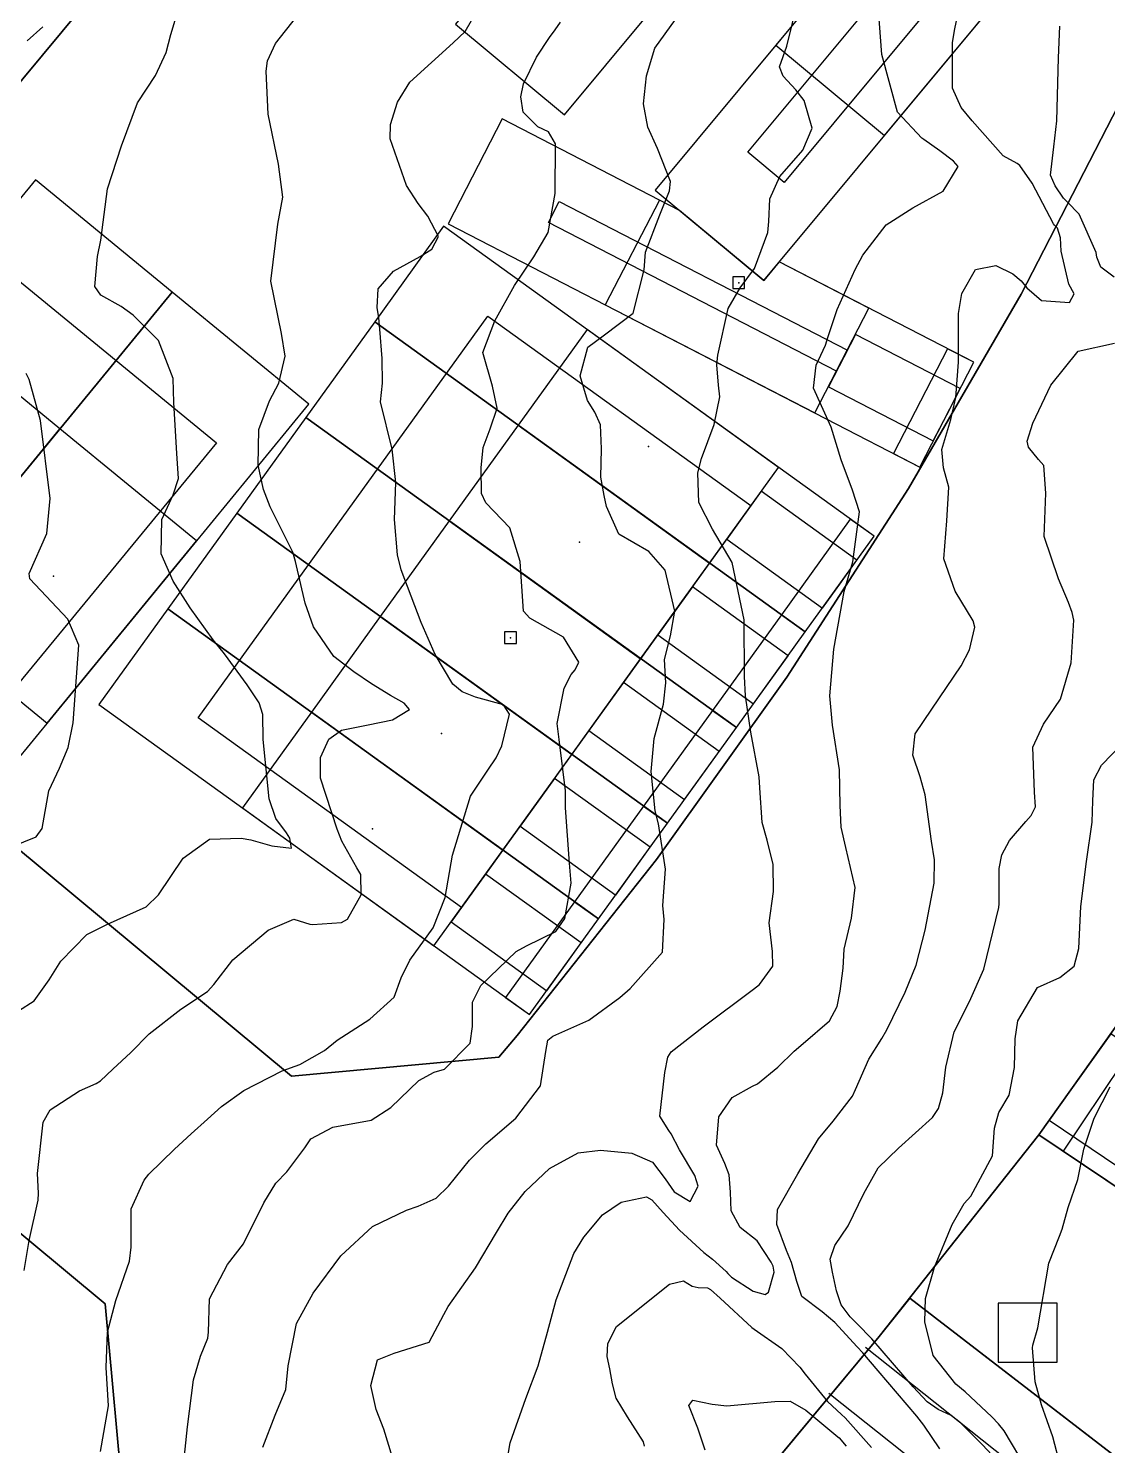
# Model space of a CAD drawing. Header units: feet. Extents: x 1313198 to 1317500, y 385000 to 389511.
# Drawn here: x 1316294.5 to 1316477.5, y 386099.5 to 386339.9 of the extents above; entities that cross this region are included whole.
import ezdxf

# ---------------------------------------------------------------- set-up
doc = ezdxf.new("R2010")
doc.units = ezdxf.units.FT
for name, color, linetype in [('A-BLDG-OTLN', 3, 'CONTINUOUS'), ('C-LOD', 30, 'CONTINUOUS'), ('C-MISC', 7, 'CONTINUOUS'), ('C-PROP', 6, 'CONTINUOUS'), ('C-PVMT', 8, 'CONTINUOUS'), ('C-SWM', 92, 'CONTINUOUS'), ('C-TOPO-MAJR', 32, 'CONTINUOUS'), ('C-TOPO-SPOT', 7, 'CONTINUOUS'), ('C-UTIL', 4, 'CONTINUOUS'), ('L-PLNT-TREE', 90, 'CONTINUOUS'), ('V-PROP-LINE', 7, 'CONTINUOUS')]:
    doc.layers.add(name, color=color, linetype=linetype)

msp = doc.modelspace()

# ---------------------------------------------------------------- linework, layer by layer
at = {"layer": 'A-BLDG-OTLN'}
for points in [[(1316421.22, 386337.08), (1316439.67, 386321.73), (1316470.36, 386358.64), (1316451.91, 386373.98), (1316421.22, 386337.08)], [(1316392.33, 386293.01), (1316427.87, 386274.67), (1316437.04, 386292.44), (1316421.84, 386300.29), (1316419.21, 386297.13), (1316404.9, 386309.03), (1316401.5, 386310.79), (1316392.33, 386293.01)], [(1316251.27, 386260.09), (1316274.46, 386241.07), (1316299.83, 386271.99), (1316276.64, 386291.02), (1316251.27, 386260.09)], [(1316377.55, 386272.59), (1316410.01, 386249.21), (1316421.7, 386265.44), (1316389.24, 386288.82), (1316377.55, 386272.59)], [(1316274.46, 386241.07), (1316297.65, 386222.04), (1316323.02, 386252.96), (1316299.83, 386271.99), (1316274.46, 386241.07)], [(1316365.86, 386256.36), (1316398.32, 386232.98), (1316410.01, 386249.21), (1316377.55, 386272.59), (1316365.86, 386256.36)], [(1316354.17, 386240.13), (1316386.63, 386216.75), (1316398.32, 386232.98), (1316365.86, 386256.36), (1316354.17, 386240.13)], [(1316342.48, 386223.9), (1316374.94, 386200.52), (1316386.63, 386216.75), (1316354.17, 386240.13), (1316342.48, 386223.9)], [(1316330.79, 386207.67), (1316363.25, 386184.29), (1316374.94, 386200.52), (1316342.48, 386223.9), (1316330.79, 386207.67)]]:
    msp.add_lwpolyline(points, close=True, dxfattribs=at)
at = {"layer": 'C-LOD'}
for points in [[(1316008.32, 386414.97), (1316042.83, 386393.48), (1316093.99, 386359.18), (1316137.55, 386327.53), (1316166.31, 386305.3), (1316194.54, 386282.38), (1316228.98, 386253.74), (1316339.08, 386162.17), (1316374.29, 386165.4), (1316377.35, 386169.08), (1316400.98, 386198.92), (1316423.13, 386229.87), (1316443.77, 386261.86), (1316462.84, 386294.8), (1316480.29, 386328.62), (1316496.09, 386363.25), (1316391.97, 386449.85), (1316301.71, 386524.92), (1316213.29, 386598.45), (1316108.56, 386685.56), (1315982.1, 386790.73)], [(1315950.83, 386023.51), (1316030.28, 385962.69), (1316138.92, 385879.52), (1316151.44, 385896.27), (1316164.54, 385912.57), (1316310.74, 386088.36), (1316307.5, 386123.57), (1316222.72, 386194.08), (1316162.96, 386243.79), (1316145.75, 386257.88), (1316106.06, 386288.75), (1316065.32, 386318.22), (1316023.58, 386346.39), (1315980.91, 386373.12)]]:
    msp.add_lwpolyline(points, dxfattribs=at)
msp.add_lwpolyline([(1316202.58, 385830.78), (1316272.7, 385777.1), (1316277.93, 385779.78), (1316367.38, 385720.98), (1316426.37, 385672.52), (1316521.65, 385787.08), (1316592.19, 385871.9), (1316614.69, 385898.95), (1316629.56, 385916.83), (1316707.5, 386010.53), (1316794.46, 386115.1), (1316560, 386310.1), (1316539.26, 386268.12), (1316516.3, 386227.32), (1316491.17, 386187.81), (1316465.86, 386152.24), (1316438.8, 386117.99), (1316401.74, 386073.43), (1316308.7, 385961.57), (1316225.57, 385861.61), (1316213.66, 385846.5), (1316202.58, 385830.78)], close=True, dxfattribs=at)
at = {"layer": 'C-MISC'}
for points in [[(1316301.71, 386524.92), (1316137.55, 386327.53), (1316166.31, 386305.3), (1316194.54, 386282.38), (1316228.98, 386253.74), (1316391.97, 386449.85), (1316301.71, 386524.92)], [(1316339.08, 386162.17), (1316374.29, 386165.4), (1316377.35, 386169.08), (1316400.98, 386198.92), (1316423.13, 386229.87), (1316443.77, 386261.86), (1316462.84, 386294.8), (1316480.29, 386328.62), (1316496.09, 386363.25), (1316391.97, 386449.85), (1316228.98, 386253.74), (1316339.08, 386162.17)], [(1316138.92, 385879.52), (1316151.44, 385896.27), (1316164.54, 385912.57), (1316310.74, 386088.36), (1316307.5, 386123.57), (1316222.72, 386194.08), (1316030.28, 385962.69), (1316138.92, 385879.52)], [(1316629.56, 385916.83), (1316707.5, 386010.53), (1316491.17, 386187.81), (1316465.86, 386152.24), (1316438.8, 386117.99), (1316401.74, 386073.43), (1316614.69, 385898.95), (1316629.56, 385916.83)]]:
    msp.add_lwpolyline(points, close=True, dxfattribs=at)
for points in [[(1316225.57, 385861.61), (1316308.7, 385961.57), (1316401.74, 386073.43), (1316438.8, 386117.99), (1316465.86, 386152.24), (1316491.17, 386187.81), (1316516.3, 386227.32), (1316539.26, 386268.12), (1316560, 386310.1), (1316794.46, 386115.1), (1316301.71, 386524.92)], [(1316496.09, 386363.25), (1316480.29, 386328.62), (1316462.84, 386294.8), (1316443.77, 386261.86), (1316423.13, 386229.87), (1316400.98, 386198.92), (1316377.35, 386169.08), (1316374.29, 386165.4), (1316339.08, 386162.17), (1316228.98, 386253.74), (1316194.54, 386282.38), (1316166.31, 386305.3), (1316137.55, 386327.53), (1316093.99, 386359.18)], [(1316222.72, 386194.08), (1316307.5, 386123.57), (1316310.74, 386088.36), (1316164.54, 385912.57)]]:
    msp.add_lwpolyline(points, dxfattribs=at)
at = {"layer": 'C-PROP'}
for points in [[(1316366.93, 386340.61), (1316385.38, 386325.26), (1316449.33, 386402.15), (1316438.37, 386411.26), (1316430.87, 386417.49), (1316366.93, 386340.61)], [(1316400.76, 386312.47), (1316419.21, 386297.13), (1316483.15, 386374.01), (1316472.49, 386382.88), (1316464.7, 386389.36), (1316400.76, 386312.47)], [(1316458.06, 386368.87), (1316464.21, 386363.75), (1316422.65, 386313.78), (1316416.5, 386318.89), (1316458.06, 386368.87)], [(1316365.67, 386306.77), (1316445.65, 386265.5), (1316454.82, 386283.27), (1316421.84, 386300.29), (1316419.21, 386297.13), (1316404.9, 386309.03), (1316374.84, 386324.54), (1316365.67, 386306.77)], [(1316239.13, 386245.3), (1316262.19, 386226.12), (1316262.19, 386226.12), (1316262.19, 386226.12), (1316318.86, 386295.18), (1316295.67, 386314.21), (1316239.13, 386245.3)], [(1316433.38, 386285.33), (1316431.54, 386281.78), (1316382.67, 386307), (1316384.5, 386310.55), (1316433.38, 386285.33)], [(1316353.21, 386290.12), (1316426.24, 386237.52), (1316437.93, 386253.75), (1316364.9, 386306.35), (1316353.21, 386290.12)], [(1316291.47, 386227.11), (1316257.45, 386255.02), (1316292.34, 386297.54), (1316326.36, 386269.62), (1316291.47, 386227.11)], [(1316413.96, 386295.77), (1316415.96, 386295.77), (1316415.96, 386297.77), (1316413.96, 386297.77), (1316413.96, 386295.77)], [(1316262.19, 386226.12), (1316285.26, 386206.93), (1316342.05, 386276.15), (1316318.86, 386295.18), (1316262.19, 386226.12)], [(1316417.02, 386258.95), (1316367.92, 386190.78), (1316323.3, 386222.93), (1316372.4, 386291.09), (1316417.02, 386258.95)], [(1316341.52, 386273.89), (1316414.55, 386221.29), (1316426.24, 386237.52), (1316353.21, 386290.12), (1316341.52, 386273.89)], [(1316329.83, 386257.66), (1316402.86, 386205.06), (1316414.55, 386221.29), (1316341.52, 386273.89), (1316329.83, 386257.66)], [(1316318.14, 386241.43), (1316391.17, 386188.83), (1316402.86, 386205.06), (1316329.83, 386257.66), (1316318.14, 386241.43)], [(1316306.45, 386225.21), (1316379.48, 386172.6), (1316391.17, 386188.83), (1316318.14, 386241.43), (1316306.45, 386225.21)], [(1316375.24, 386235.55), (1316377.24, 386235.55), (1316377.24, 386237.55), (1316375.24, 386237.55), (1316375.24, 386235.55)], [(1316465.86, 386152.24), (1316548.87, 386096.47), (1316562.25, 386116.4), (1316479.78, 386171.8), (1316465.86, 386152.24)]]:
    msp.add_lwpolyline(points, close=True, dxfattribs=at)
at = {"layer": 'C-PVMT'}
for points in [[(1316430.17, 386279.11), (1316447.94, 386269.94), (1316450.23, 386274.38), (1316452.53, 386278.83), (1316434.75, 386288), (1316430.17, 386279.11)], [(1316441.2, 386267.79), (1316445.65, 386265.5), (1316454.82, 386283.27), (1316450.37, 386285.56), (1316441.2, 386267.79)], [(1316412.93, 386253.27), (1316429.16, 386241.58), (1316432.09, 386245.64), (1316435.01, 386249.69), (1316418.78, 386261.38), (1316412.93, 386253.27)], [(1316422.18, 386240.44), (1316426.24, 386237.52), (1316437.93, 386253.75), (1316433.87, 386256.67), (1316422.18, 386240.44)], [(1316401.24, 386237.04), (1316417.47, 386225.35), (1316420.4, 386229.41), (1316423.32, 386233.46), (1316407.09, 386245.15), (1316401.24, 386237.04)], [(1316410.49, 386224.21), (1316414.55, 386221.29), (1316426.24, 386237.52), (1316422.18, 386240.44), (1316410.49, 386224.21)], [(1316389.55, 386220.81), (1316405.78, 386209.12), (1316411.62, 386217.23), (1316395.4, 386228.92), (1316389.55, 386220.81)], [(1316398.8, 386207.98), (1316402.86, 386205.06), (1316414.55, 386221.29), (1316410.49, 386224.21), (1316398.8, 386207.98)], [(1316377.86, 386204.58), (1316394.09, 386192.89), (1316399.93, 386201), (1316383.71, 386212.69), (1316377.86, 386204.58)], [(1316387.11, 386191.75), (1316391.17, 386188.83), (1316402.86, 386205.06), (1316398.8, 386207.98), (1316387.11, 386191.75)], [(1316366.17, 386188.35), (1316382.4, 386176.66), (1316388.24, 386184.77), (1316372.02, 386196.46), (1316366.17, 386188.35)], [(1316375.42, 386175.52), (1316379.48, 386172.6), (1316391.17, 386188.83), (1316387.11, 386191.75), (1316375.42, 386175.52)], [(1316465.86, 386152.24), (1316470.01, 386149.45), (1316483.39, 386169.37), (1316479.78, 386171.8), (1316465.86, 386152.24)], [(1316467.6, 386154.68), (1316484.13, 386143.58), (1316494.17, 386158.52), (1316478.04, 386169.35), (1316467.6, 386154.68)], [(1316418.52, 386093.61), (1316616.93, 385940.74), (1316642.53, 385971.52), (1316443.96, 386124.52), (1316438.8, 386117.99), (1316418.52, 386093.61)]]:
    msp.add_lwpolyline(points, close=True, dxfattribs=at)
at = {"layer": 'C-SWM'}
msp.add_lwpolyline([(1316547.62, 386097.31), (1316465.86, 386152.24), (1316438.8, 386117.99), (1316443.96, 386124.52), (1316585.96, 386015.1)], dxfattribs=at)
at = {"layer": 'C-TOPO-MAJR'}
for points in [[(1316449.04, 386098.96), (1316446.32, 386102.97), (1316445.15, 386104.51), (1316438.61, 386112.2), (1316436, 386115.25), (1316435.05, 386116.27), (1316431.25, 386120.37), (1316429.1, 386122.21), (1316425.64, 386124.81), (1316424.82, 386127.33), (1316423.93, 386130.57), (1316423.06, 386132.59), (1316421.39, 386137.02), (1316421.55, 386139.55), (1316424.96, 386145.59), (1316428.47, 386151.54), (1316430.95, 386154.56), (1316434.25, 386158.75), (1316434.77, 386159.89), (1316437.02, 386165.04), (1316439.22, 386168.53), (1316440.08, 386170.02), (1316443.16, 386176.43), (1316445.04, 386180.99), (1316446.6, 386186.96), (1316448.11, 386194.88), (1316448.16, 386198.86), (1316447.62, 386202.05), (1316446.59, 386209.87), (1316445.72, 386212.95), (1316444.51, 386216.64), (1316444.87, 386220.24), (1316447.72, 386224.42), (1316452.7, 386231.78), (1316454.12, 386234.51), (1316455, 386238.36), (1316454.73, 386239.39), (1316451.64, 386244.43), (1316449.72, 386249.91), (1316450.26, 386256.38), (1316450.59, 386262.1), (1316449.68, 386265.35), (1316449.38, 386268.5), (1316450.9, 386273.54), (1316451.75, 386277.31), (1316452.2, 386283.29), (1316452.22, 386291.53), (1316452.79, 386294.96), (1316455.13, 386298.98), (1316458.58, 386299.69), (1316461.43, 386298.27), (1316462.87, 386297.07), (1316463.82, 386295.87), (1316466.29, 386293.74), (1316471.06, 386293.39), (1316471.83, 386294.9), (1316470.93, 386296.54), (1316469.63, 386302.1), (1316469.54, 386304.36), (1316469.03, 386306), (1316468.49, 386306.55), (1316468.33, 386306.75), (1316464.74, 386313.65), (1316462.62, 386316.65), (1316462.17, 386316.98), (1316459.8, 386318.3), (1316454.54, 386324.21), (1316452.66, 386326.48), (1316451.23, 386329.77), (1316451.19, 386337.5), (1316451.6, 386339.85), (1316453.48, 386348.77)], [(1316292.83, 386173.26), (1316295.45, 386174.93), (1316298, 386178.48), (1316300.01, 386181.65), (1316304.42, 386186.18), (1316307.92, 386187.96), (1316314.43, 386190.87), (1316316.53, 386192.95), (1316320.73, 386199.15), (1316325.18, 386202.38), (1316330.56, 386202.56), (1316332.21, 386202.26), (1316335.77, 386201.22), (1316339.1, 386200.86), (1316338.8, 386202.54), (1316338.26, 386203.44), (1316336.44, 386205.87), (1316335.32, 386209.21), (1316334.31, 386219.28), (1316334.27, 386223.53), (1316333.63, 386225.47), (1316331.58, 386228.55), (1316327.75, 386233.79), (1316325.81, 386236.21), (1316321.92, 386241.64), (1316319.05, 386246.12), (1316316.99, 386250.76), (1316317.13, 386256.62), (1316319.05, 386260.79), (1316319.92, 386263.58), (1316319.67, 386267.8), (1316319.15, 386276.43), (1316319.05, 386280.54), (1316316.55, 386286.96), (1316312.23, 386291.28), (1316310.22, 386292.73), (1316306.74, 386294.68), (1316305.76, 386296.15), (1316306.22, 386301.19), (1316306.78, 386304.01), (1316307.91, 386312.68), (1316310.26, 386320), (1316312.96, 386327.27), (1316316.05, 386331.93), (1316317.85, 386335.83), (1316318.62, 386338.9), (1316320.4, 386344.75)], [(1316356.85, 386095.43), (1316354.77, 386102.29), (1316353.45, 386105.64), (1316352.54, 386109.69), (1316353.69, 386114.04), (1316356.53, 386115.17), (1316362.44, 386117.03), (1316364.96, 386121.76), (1316365.67, 386123.09), (1316370.29, 386129.63), (1316373.88, 386135.63), (1316375.87, 386138.93), (1316378.74, 386142.62), (1316382.88, 386146.51), (1316387.72, 386149.16), (1316391.5, 386149.62), (1316396.82, 386149.13), (1316400.35, 386147.58), (1316402.45, 386144.75), (1316403.98, 386142.56), (1316406.69, 386140.9), (1316408.07, 386143.52), (1316407.51, 386145.32), (1316404.93, 386149.65), (1316403.48, 386152.41), (1316403.11, 386152.95), (1316401.59, 386155.39), (1316402.43, 386162.77), (1316402.95, 386165.38), (1316403.49, 386166.29), (1316408.9, 386170.55), (1316417.44, 386176.93), (1316418.5, 386177.71), (1316420.75, 386180.85), (1316420.66, 386183.29), (1316420.11, 386188.18), (1316420.84, 386193.48), (1316420.82, 386198.06), (1316419.75, 386202.21), (1316418.93, 386205.22), (1316418.53, 386211.1), (1316418.43, 386212.93), (1316417.02, 386220.5), (1316416.13, 386226.66), (1316415.95, 386229.94), (1316415.9, 386239.6), (1316413.82, 386249.32), (1316410.51, 386254.95), (1316408.17, 386259.46), (1316407.99, 386264.5), (1316408.66, 386266.95), (1316410.81, 386272.72), (1316411.76, 386277.4), (1316411.54, 386279.38), (1316411.26, 386282.85), (1316411.43, 386284.5), (1316413.19, 386292.39), (1316415.18, 386295.89), (1316417.62, 386299.17), (1316419.91, 386305.26), (1316420.08, 386307.14), (1316420.22, 386310.99), (1316421.93, 386314.77), (1316425.83, 386319.26), (1316427.43, 386322.97), (1316426.07, 386327.65), (1316424.65, 386329.47), (1316422.51, 386331.79), (1316421.87, 386333.41), (1316423.11, 386336.92), (1316424.86, 386344.03)], [(1316374.74, 386091.34), (1316376.19, 386099.96), (1316378.86, 386107.49), (1316380.94, 386113.02), (1316382.5, 386118.73), (1316383.97, 386124.2), (1316386.99, 386132.07), (1316388.67, 386134.86), (1316391.87, 386138.66), (1316395, 386140.8), (1316399.33, 386141.68), (1316400.2, 386141.16), (1316402.12, 386139.04), (1316404.9, 386136.06), (1316409.04, 386132.26), (1316410.53, 386131.1), (1316412.8, 386129.03), (1316413.1, 386128.69), (1316413.73, 386128.06), (1316417.39, 386125.69), (1316419.43, 386125.13), (1316419.99, 386125.52), (1316420.96, 386128.92), (1316420.78, 386129.96), (1316420.48, 386130.62), (1316418.06, 386134.21), (1316415.2, 386136.48), (1316413.68, 386139.32), (1316413.55, 386142.46), (1316413.34, 386145.41), (1316412.58, 386147.36), (1316411.2, 386150.45), (1316411.56, 386155.26), (1316413.83, 386158.57), (1316417.3, 386160.46), (1316418.12, 386160.87), (1316421.61, 386163.71), (1316424.34, 386166.41), (1316425.86, 386167.68), (1316430.36, 386171.58), (1316431.65, 386174), (1316432.18, 386176.56), (1316432.64, 386180.47), (1316432.81, 386183.7), (1316434.07, 386188.98), (1316434.68, 386194.15), (1316433.14, 386200.95), (1316432.35, 386204.4), (1316432.17, 386208.1), (1316432.06, 386214.12), (1316430.83, 386221.73), (1316430.4, 386226.67), (1316431.09, 386234.63), (1316432.83, 386244.39), (1316434.29, 386249.41), (1316435.46, 386257.9), (1316434.24, 386261.58), (1316432.34, 386266.71), (1316430.61, 386272.25), (1316427.63, 386278.85), (1316428.1, 386282.8), (1316429.68, 386286.16), (1316430.13, 386287.62), (1316431.63, 386292.22), (1316434.69, 386299.03), (1316436.01, 386301.46), (1316439.98, 386306.61), (1316444.51, 386309.49), (1316449.64, 386312.27), (1316452.15, 386316.47), (1316451.39, 386317.37), (1316449.08, 386319.16), (1316446.32, 386321.06), (1316446, 386321.27), (1316441.86, 386325.68), (1316439.23, 386335.46), (1316438.51, 386345.31)], [(1316293.76, 386129.19), (1316294.63, 386134.31), (1316296.13, 386141.11), (1316296.22, 386142.33), (1316296.03, 386145.64), (1316296.99, 386154.39), (1316298.19, 386156.48), (1316303.14, 386159.69), (1316306, 386160.92), (1316306.71, 386161.36), (1316308.81, 386163.35), (1316311.83, 386166.19), (1316314.97, 386169.32), (1316320.31, 386173.56), (1316324.83, 386176.52), (1316325.92, 386177.73), (1316329.14, 386181.9), (1316335.13, 386186.91), (1316339.52, 386188.78), (1316342.24, 386187.96), (1316342.64, 386187.88), (1316347.58, 386188.26), (1316348.58, 386188.82), (1316350.93, 386192.91), (1316350.89, 386196.36), (1316350.2, 386197.53), (1316347.64, 386202.02), (1316346.83, 386204.08), (1316344, 386212.72), (1316344, 386216.22), (1316345.45, 386219.35), (1316347.56, 386220.87), (1316352.13, 386221.77), (1316356.25, 386222.59), (1316359.14, 386224.34), (1316358.2, 386225.43), (1316355.88, 386226.74), (1316352.69, 386228.72), (1316349.68, 386230.74), (1316346.26, 386233.38), (1316342.81, 386238.37), (1316341.41, 386242.38), (1316339.81, 386249.45), (1316339.32, 386251.06), (1316335.5, 386258.75), (1316334.34, 386261.68), (1316333.45, 386265.81), (1316333.56, 386271.88), (1316335.4, 386276.74), (1316336.94, 386279.75), (1316338.02, 386284.32), (1316337.39, 386288.16), (1316335.58, 386297.01), (1316336.78, 386306.7), (1316337.62, 386311.28), (1316336.88, 386316.85), (1316335.17, 386325.35), (1316334.78, 386332.64), (1316335.04, 386334.4), (1316336.38, 386337.36), (1316340, 386341.91)], [(1316306.7, 386098.51), (1316308.05, 386106.22), (1316307.67, 386112.73), (1316307.89, 386118.72), (1316309.33, 386124.12), (1316311.63, 386130.81), (1316311.89, 386133.18), (1316311.93, 386139.66), (1316314.1, 386144.51), (1316314.93, 386145.52), (1316319.24, 386149.81), (1316322.07, 386152.38), (1316324.86, 386154.89), (1316327.24, 386157.03), (1316331.04, 386159.71), (1316337.51, 386163.08), (1316340.54, 386164.17), (1316344.71, 386166.53), (1316346.86, 386168.27), (1316352.39, 386171.81), (1316356.51, 386175.55), (1316357.68, 386178.83), (1316359.16, 386181.87), (1316363.11, 386187.34), (1316365.19, 386192.49), (1316366.39, 386199.67), (1316369.46, 386209.69), (1316372.39, 386214.09), (1316373.82, 386216.16), (1316374.8, 386218.18), (1316376.06, 386223.55), (1316375.05, 386225.16), (1316370.32, 386226.46), (1316368.03, 386227.38), (1316366.45, 386228.64), (1316363.46, 386233.7), (1316361.07, 386239.11), (1316357.69, 386248.04), (1316357.06, 386250.63), (1316356.55, 386256.62), (1316356.79, 386262.86), (1316356.16, 386268.51), (1316354.22, 386276.57), (1316354.52, 386279.74), (1316354.46, 386283.91), (1316354.11, 386288.87), (1316353.93, 386290.79), (1316353.61, 386292.59), (1316353.83, 386295.74), (1316356.41, 386298.73), (1316360.95, 386301.22), (1316362.92, 386302.44), (1316364.03, 386304.58), (1316362.21, 386308.08), (1316360.58, 386310.23), (1316358.6, 386313.23), (1316355.85, 386321.17), (1316355.91, 386323.62), (1316357.08, 386327.4), (1316359.16, 386330.79), (1316366.55, 386337.47), (1316368.53, 386339.38), (1316370.69, 386343.14)], [(1316334.26, 386099.24), (1316336.35, 386104.64), (1316338.12, 386109.03), (1316338.54, 386113.01), (1316339.93, 386120.19), (1316342.8, 386125.37), (1316347.49, 386131.69), (1316352.86, 386136.67), (1316358.61, 386139.46), (1316360.57, 386140.09), (1316363.63, 386141.47), (1316365.72, 386143.49), (1316369.31, 386147.93), (1316372.09, 386150.66), (1316377.13, 386155.03), (1316381.31, 386160.54), (1316382.25, 386166.34), (1316382.56, 386168.27), (1316383.42, 386168.94), (1316389.51, 386171.69), (1316394.78, 386175.52), (1316396.54, 386177.02), (1316402.03, 386183.19), (1316402.28, 386188.72), (1316402.11, 386191.14), (1316402.51, 386197.27), (1316401.32, 386204.99), (1316400.8, 386207.16), (1316400.09, 386213.85), (1316400.59, 386219.45), (1316402.2, 386225.25), (1316402.59, 386228.87), (1316402.39, 386232.86), (1316403.37, 386236.87), (1316404.14, 386241.05), (1316402.49, 386248.01), (1316399.7, 386251.18), (1316394.62, 386254.1), (1316392.55, 386258.8), (1316392.16, 386260.68), (1316391.55, 386263.77), (1316391.66, 386268.59), (1316391.52, 386272.63), (1316390.54, 386274.83), (1316389.32, 386276.76), (1316388.08, 386280.99), (1316389.38, 386285.85), (1316392.17, 386287.92), (1316397.04, 386291.58), (1316398.9, 386298.93), (1316399.16, 386301.96), (1316401.55, 386308.26), (1316403.19, 386312.37), (1316403.41, 386313.92), (1316401.2, 386319.55), (1316399.52, 386323.14), (1316398.82, 386327.13), (1316399.29, 386331.87), (1316400.7, 386336.54), (1316404.25, 386341.41)], [(1316294.29, 386337.8), (1316296.95, 386340.18)], [(1316320.55, 386094.05), (1316321.48, 386102.67), (1316322.47, 386110.63), (1316323.67, 386114.64), (1316324.94, 386117.74), (1316325.05, 386118.73), (1316325.2, 386124.37), (1316328.27, 386130.2), (1316330.94, 386133.73), (1316334.4, 386140.68), (1316336.46, 386144), (1316338.3, 386145.93), (1316341.34, 386149.99), (1316342.4, 386151.53), (1316346.11, 386153.52), (1316352.59, 386154.68), (1316355.94, 386156.83), (1316360.69, 386161.43), (1316363.32, 386162.85), (1316365.05, 386163.37), (1316369.38, 386167.75), (1316369.79, 386170.59), (1316369.79, 386174.74), (1316371.21, 386177.52), (1316377.19, 386183.31), (1316378.97, 386184.3), (1316383.91, 386186.72), (1316385.47, 386188.89), (1316386.53, 386194.9), (1316386.27, 386198.29), (1316385.56, 386207.67), (1316385.58, 386210.57), (1316384.51, 386219.26), (1316384.18, 386221.97), (1316385.33, 386227.98), (1316386.54, 386230.29), (1316387.24, 386231.12), (1316387.81, 386232.42), (1316385.22, 386236.61), (1316379.52, 386239.84), (1316378.46, 386241.07), (1316377.87, 386249.5), (1316376.13, 386255.21), (1316372.07, 386259.43), (1316371.35, 386261.01), (1316371.25, 386265.35), (1316371.61, 386268.84), (1316372.8, 386271.98), (1316374.01, 386275.48), (1316373.17, 386279.2), (1316371.58, 386284.94), (1316373.6, 386290.28), (1316376.94, 386296.29), (1316380.2, 386301.14), (1316382.63, 386305.26), (1316383.82, 386311.92), (1316383.9, 386320.31), (1316382.68, 386322.34), (1316380.9, 386323.21), (1316378.41, 386325.72), (1316377.99, 386328.3), (1316378.47, 386330.5), (1316380.66, 386335.03), (1316382.86, 386338.36), (1316383.8, 386339.65), (1316384.7, 386340.98)], [(1316478.62, 386297.7), (1316476.39, 386299.43), (1316475.7, 386301.12), (1316475.55, 386301.91), (1316472.7, 386308.4), (1316470.68, 386310.46), (1316470.05, 386311.11), (1316468.64, 386313.22), (1316467.83, 386315.02), (1316468.4, 386319.81), (1316468.93, 386324.21), (1316469.21, 386334.91), (1316469.41, 386340.31)], [(1316459.42, 386096.3), (1316456.32, 386099.65), (1316452.58, 386103.38), (1316451, 386104.59), (1316448.77, 386105.63), (1316446.91, 386106.91), (1316444.55, 386109.47), (1316437.55, 386117.61), (1316435.03, 386120.16), (1316433.84, 386121.35), (1316432.33, 386123.38), (1316431.55, 386125.75), (1316430.83, 386128.89), (1316430.47, 386131.1), (1316431.25, 386133.46), (1316433.52, 386136.76), (1316436.15, 386142.24), (1316438.61, 386146.59), (1316442.07, 386149.95), (1316447.8, 386155.18), (1316448.81, 386156.66), (1316449.56, 386159.35), (1316450.08, 386163.68), (1316451.51, 386169.68), (1316454.1, 386174.86), (1316456.53, 386180.3), (1316459.04, 386190.77), (1316459.1, 386191.4), (1316459.14, 386197.37), (1316459.55, 386199.73), (1316460.89, 386202.12), (1316463.63, 386205.37), (1316464.54, 386206.36), (1316465.27, 386207.83), (1316465.1, 386210.34), (1316464.84, 386217.99), (1316466.66, 386221.88), (1316469.53, 386226.14), (1316471.31, 386232.27), (1316471.76, 386239.51), (1316471.51, 386240.8), (1316470.88, 386242.52), (1316469.19, 386246.54), (1316466.73, 386253.73), (1316467.03, 386261.04), (1316466.68, 386265.77), (1316465.79, 386266.8), (1316464.08, 386268.87), (1316463.89, 386269.9), (1316464.83, 386272.94), (1316467.91, 386279.37), (1316472.53, 386285.16), (1316478.67, 386286.53)], [(1316285.57, 386198.62), (1316295.78, 386202.79), (1316296.84, 386204.19), (1316297.95, 386210.55), (1316299.77, 386214.4), (1316301.25, 386217.92), (1316302.07, 386222.12), (1316303.04, 386235.3), (1316301.18, 386239.69), (1316294.73, 386246.53), (1316294.61, 386247.41), (1316297.6, 386254.25), (1316298.2, 386260.15), (1316296.55, 386273.42), (1316294.64, 386280.34), (1316294.11, 386281.34)], [(1316463.86, 386095.43), (1316459.98, 386101.98), (1316459.02, 386103.21), (1316457.87, 386104.4), (1316453.38, 386108.63), (1316451.78, 386109.94), (1316447.93, 386114.77), (1316446.54, 386120.51), (1316446.61, 386124.43), (1316448.14, 386129.75), (1316451.15, 386137.03), (1316453.17, 386140.55), (1316454.3, 386141.81), (1316457.99, 386148.66), (1316458.36, 386153.33), (1316459.06, 386156.01), (1316460.82, 386158.92), (1316461.75, 386163.66), (1316461.81, 386168.5), (1316462.29, 386171.58), (1316465.64, 386177.21), (1316469.39, 386178.89), (1316471.82, 386180.84), (1316472.63, 386183.82), (1316472.95, 386190.96), (1316473.94, 386198.61), (1316474.91, 386205.28), (1316475.03, 386208.89), (1316475.18, 386212.41), (1316476.49, 386214.9), (1316480.16, 386218.71)], [(1316469.52, 386096.01), (1316468.21, 386101.01), (1316466.31, 386106.4), (1316465.23, 386110.31), (1316464.79, 386116.1), (1316464.86, 386116.51), (1316465.68, 386119.49), (1316467.54, 386130.43), (1316469.34, 386135.04), (1316469.8, 386136.23), (1316470.83, 386139.88), (1316472.47, 386144.62), (1316473.48, 386149.8), (1316475.21, 386155.06), (1316477.96, 386160.33)], [(1316399, 386099.41), (1316398.82, 386100.16), (1316396.08, 386104.38), (1316394.17, 386107.57), (1316393.53, 386109.99), (1316393.07, 386112.54), (1316392.64, 386114.61), (1316392.74, 386116.8), (1316394.22, 386119.71), (1316403.22, 386126.87), (1316405.57, 386127.44), (1316407.07, 386126.57), (1316408.08, 386126.3), (1316409.65, 386126.24), (1316410.14, 386126), (1316411.81, 386124.51), (1316417.16, 386119.55), (1316417.6, 386119.22), (1316422.25, 386115.96), (1316425.29, 386112.81), (1316426.2, 386111.63), (1316430.02, 386106.95), (1316432.39, 386104.77), (1316433.03, 386104.19), (1316437.48, 386099.2)], [(1316409.28, 386098.73), (1316408, 386102.46), (1316406.5, 386106.32), (1316407.18, 386107.18), (1316410.46, 386106.55), (1316412.95, 386106.25), (1316421.06, 386106.98), (1316423.7, 386107.01), (1316426.33, 386105.49), (1316431.78, 386101), (1316431.96, 386100.82), (1316433.18, 386099.4)]]:
    msp.add_lwpolyline(points, dxfattribs=at)
at = {"layer": 'C-TOPO-SPOT'}
for p in [(1316414.96, 386296.77, 91), (1316399.63, 386269.01, 89), (1316387.93, 386252.78, 89), (1316298.74, 386247.01, 79), (1316376.24, 386236.55, 87), (1316364.55, 386220.32, 83), (1316352.87, 386204.1, 83)]:
    msp.add_point(p, dxfattribs=at)
at = {"layer": 'C-UTIL'}
for points in [[(1316436.48, 386116.2), (1316633.23, 385959.82)], [(1316430.26, 386108.38), (1316627.01, 385951.99)]]:
    msp.add_lwpolyline(points, dxfattribs=at)
at = {"layer": 'L-PLNT-TREE'}
msp.add_lwpolyline([(1316458.96, 386113.63), (1316468.96, 386113.63), (1316468.96, 386123.63), (1316458.96, 386123.63), (1316458.96, 386113.63)], close=True, dxfattribs=at)
at = {"layer": 'V-PROP-LINE'}
for points in [[(1316008.32, 386414.97), (1316042.83, 386393.48), (1316093.99, 386359.18), (1316137.55, 386327.53), (1316166.31, 386305.3), (1316194.54, 386282.38), (1316228.98, 386253.74), (1316339.08, 386162.17), (1316374.29, 386165.4), (1316377.35, 386169.08), (1316400.98, 386198.92), (1316423.13, 386229.87), (1316443.77, 386261.86), (1316462.84, 386294.8), (1316480.29, 386328.62), (1316496.09, 386363.25), (1316391.97, 386449.85), (1316301.71, 386524.92), (1316213.29, 386598.45), (1316108.56, 386685.56), (1315982.1, 386790.73)], [(1315950.83, 386023.51), (1316030.28, 385962.69), (1316138.92, 385879.52), (1316151.44, 385896.27), (1316164.54, 385912.57), (1316310.74, 386088.36), (1316307.5, 386123.57), (1316222.72, 386194.08), (1316162.96, 386243.79), (1316145.75, 386257.88), (1316106.06, 386288.75), (1316065.32, 386318.22), (1316023.58, 386346.39), (1315980.91, 386373.12)]]:
    msp.add_lwpolyline(points, dxfattribs=at)
msp.add_lwpolyline([(1316202.58, 385830.78), (1316272.7, 385777.1), (1316277.93, 385779.78), (1316367.38, 385720.98), (1316426.37, 385672.52), (1316521.65, 385787.08), (1316592.19, 385871.9), (1316614.69, 385898.95), (1316629.56, 385916.83), (1316707.5, 386010.53), (1316794.46, 386115.1), (1316560, 386310.1), (1316539.26, 386268.12), (1316516.3, 386227.32), (1316491.17, 386187.81), (1316465.86, 386152.24), (1316438.8, 386117.99), (1316401.74, 386073.43), (1316308.7, 385961.57), (1316225.57, 385861.61), (1316213.66, 385846.5), (1316202.58, 385830.78)], close=True, dxfattribs=at)

doc.saveas('drawing.dxf')
